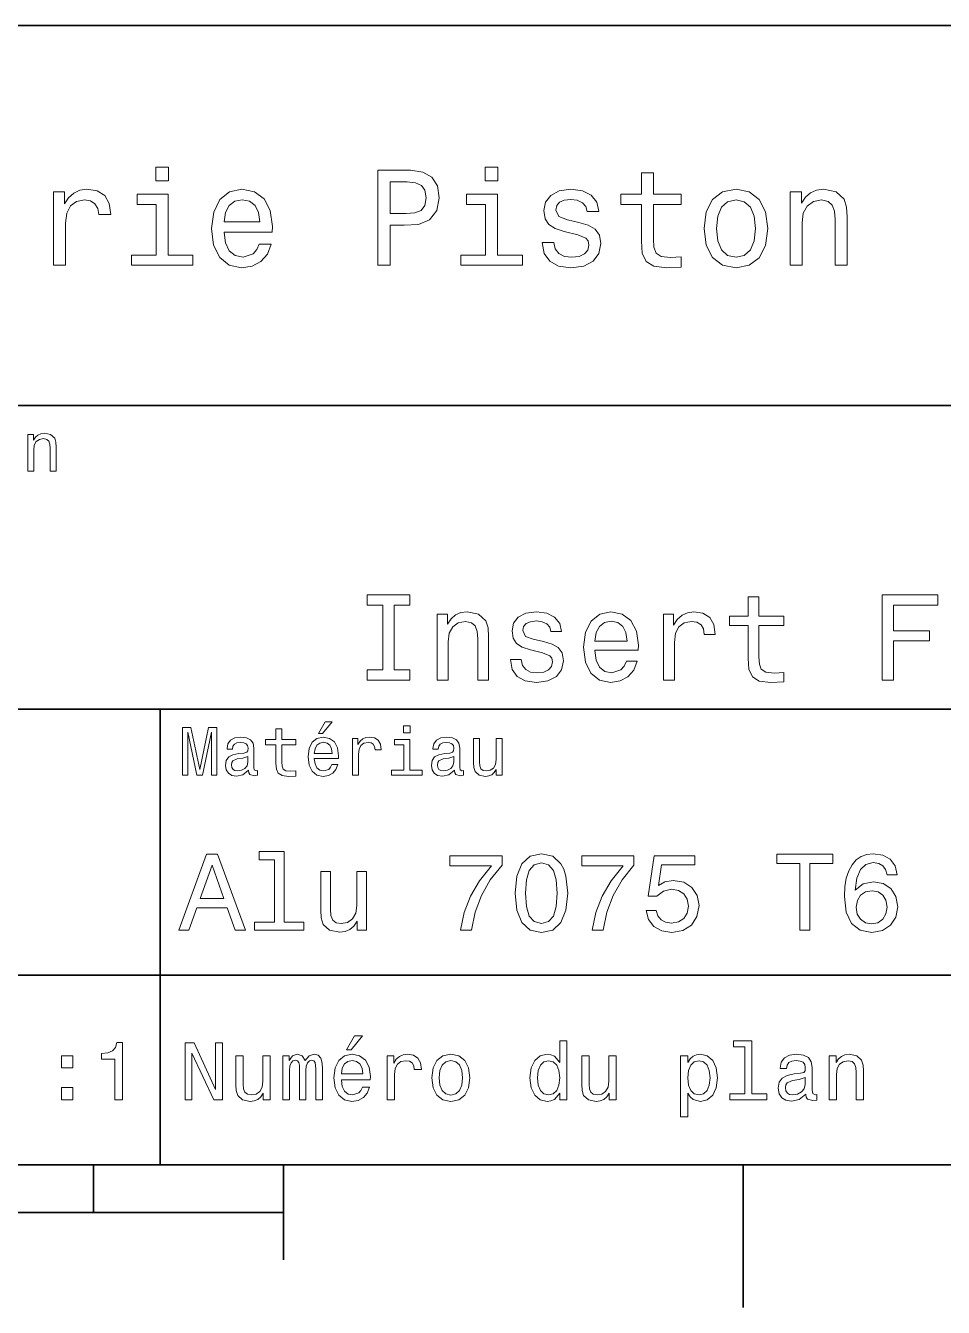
# Model space of a CAD drawing. Extents: x 0 to 297, y 0 to 210.
# Drawn here: x 184.9 to 233.3, y 2.5 to 70 of the extents above; entities that cross this region are included whole.
import ezdxf

# ---------------------------------------------------------------- set-up
doc = ezdxf.new("R2010")
doc.units = 0

msp = doc.modelspace()

# ---------------------------------------------------------------- linework, layer by layer
at = {"color": 7, "lineweight": 35}
for p, q in [((97, 70), (287, 70)), ((162, 50), (287, 50)), ((162, 34), (287, 34)), ((162, 20), (287, 20)), ((10, 10), (287, 10)), ((97, 10), (287, 10)), ((98.5, 7.5), (198.5, 7.5))]:
    msp.add_line(p, q, dxfattribs=at)
at = {"color": 7, "lineweight": 35, "ltscale": 0.35}
msp.add_line((192, 20), (192, 34), dxfattribs=at)
at = {"color": 7, "lineweight": 35, "ltscale": 0.25}
msp.add_line((192, 10), (192, 20), dxfattribs=at)
at = {"color": 7, "lineweight": 35, "ltscale": 0.0625}
msp.add_line((188.5, 10), (188.5, 7.5), dxfattribs=at)
at = {"color": 7, "lineweight": 35, "ltscale": 0.125}
msp.add_line((198.5, 10), (198.5, 5), dxfattribs=at)
at = {"color": 7, "lineweight": 35, "ltscale": 0.1875}
msp.add_line((222.699997, 10), (222.699997, 2.5), dxfattribs=at)
at = {"color": 7, "lineweight": 13}
for points in [[(192.439484, 62.554031), (191.769455, 62.554031), (191.769455, 61.833572), (192.439484, 61.833572)], [(203.462524, 57.381123), (204.125351, 57.381123), (204.125351, 59.492073), (204.860229, 59.492073), (205.602295, 59.528095), (206.193085, 59.780258), (206.574921, 60.270172), (206.704605, 60.940201), (206.603745, 61.559795), (206.315552, 62.013687), (205.840057, 62.287464), (205.191635, 62.381123), (203.462524, 62.381123)], [(209.788177, 62.554031), (209.118149, 62.554031), (209.118149, 61.833572), (209.788177, 61.833572)], [(217.353027, 60.579971), (217.353027, 58.64193), (217.396255, 58.015129), (217.597992, 57.582851), (218.001434, 57.330688), (218.685883, 57.244236), (219.43515, 57.280258), (219.43515, 57.827808), (218.887604, 57.78458), (218.390488, 57.842216), (218.123917, 58.022331), (218.008652, 58.324928), (217.98703, 58.75), (217.98703, 60.579971), (219.43515, 60.579971), (219.43515, 61.120316), (217.98703, 61.120316), (217.98703, 62.251438), (217.353027, 62.251438), (217.353027, 61.120316), (216.257935, 61.120316), (216.257935, 60.579971)], [(205.01152, 61.76873), (205.443802, 61.725502), (205.760803, 61.588615), (205.94812, 61.336452), (206.01297, 60.940201), (205.940918, 60.522331), (205.746399, 60.270172), (205.414978, 60.140488), (204.96109, 60.104465), (204.125351, 60.104465), (204.125351, 61.76873)], [(186.380402, 57.381123), (187.014404, 57.381123), (187.014404, 59.592937), (187.079254, 60.12608), (187.273773, 60.507923), (187.590775, 60.738472), (188.015854, 60.817722), (188.332855, 60.767288), (188.570602, 60.623199), (188.714691, 60.378242), (188.765121, 60.046829), (189.406342, 60.046829), (189.319885, 60.630402), (189.082123, 61.048271), (188.685883, 61.30043), (188.145538, 61.386887), (187.778091, 61.32925), (187.46109, 61.185158), (187.180115, 60.940201), (186.956772, 60.608788), (186.956772, 61.25), (186.380402, 61.25)], [(192.417862, 57.914265), (192.417862, 61.120316), (190.789627, 61.120316), (190.789627, 60.579971), (191.783859, 60.579971), (191.783859, 57.914265), (190.48703, 57.914265), (190.48703, 57.381123), (193.729111, 57.381123), (193.729111, 57.914265)], [(195.37175, 59.131844), (197.907776, 59.131844), (197.914978, 59.427231), (197.799713, 60.255764), (197.482712, 60.875359), (196.978378, 61.25), (196.30835, 61.386887), (195.65274, 61.242794), (195.148407, 60.839336), (194.824203, 60.183716), (194.708923, 59.319164), (194.817001, 58.432995), (195.141205, 57.78458), (195.638321, 57.381123), (196.286743, 57.244236), (196.848694, 57.337894), (197.309799, 57.582851), (197.648407, 57.971901), (197.842941, 58.490631), (197.216141, 58.490631), (197.086456, 58.20245), (196.899139, 57.986309), (196.365997, 57.8134), (195.955322, 57.892651), (195.645538, 58.14481), (195.443802, 58.555473), (195.37175, 59.110229)], [(195.37175, 59.664986), (195.451004, 60.162102), (195.645538, 60.529537), (195.940918, 60.75288), (196.329971, 60.83213), (196.711807, 60.75288), (197.007202, 60.529537), (197.187317, 60.162102), (197.252167, 59.664986)], [(209.766571, 57.914265), (209.766571, 61.120316), (208.138321, 61.120316), (208.138321, 60.579971), (209.132568, 60.579971), (209.132568, 57.914265), (207.835724, 57.914265), (207.835724, 57.381123), (211.077805, 57.381123), (211.077805, 57.914265)], [(214.060516, 59.636166), (213.44812, 59.780258), (212.994232, 59.945965), (212.842941, 60.28458), (212.886169, 60.522331), (213.03746, 60.695244), (213.282425, 60.803314), (213.635437, 60.846542), (213.97406, 60.803314), (214.240631, 60.67363), (214.413544, 60.479107), (214.485596, 60.219738), (215.105194, 60.219738), (215.105194, 60.23415), (214.997116, 60.70245), (214.701721, 61.069885), (214.240631, 61.30043), (213.635437, 61.386887), (213.023056, 61.30043), (212.57637, 61.062679), (212.29538, 60.709652), (212.208939, 60.262966), (212.273773, 59.830688), (212.475494, 59.528095), (212.806915, 59.311958), (213.289627, 59.16066), (213.995682, 58.987751), (214.427948, 58.807636), (214.543228, 58.663544), (214.586456, 58.447407), (214.521606, 58.180836), (214.348694, 57.979107), (214.067719, 57.849422), (213.693085, 57.806194), (213.296829, 57.849422), (213.008636, 58.000721), (212.814117, 58.245674), (212.734863, 58.584293), (212.122482, 58.584293), (212.223343, 58.007923), (212.518738, 57.590057), (212.98703, 57.337894), (213.635437, 57.244236), (214.312683, 57.337894), (214.809799, 57.590057), (215.112396, 57.993515), (215.220459, 58.519451), (215.141205, 58.973343), (214.917862, 59.283138), (214.55043, 59.484871)], [(220.65274, 59.311958), (220.768005, 58.432995), (221.099426, 57.78458), (221.625366, 57.381123), (222.331421, 57.244236), (223.030258, 57.381123), (223.556198, 57.777374), (223.887604, 58.425793), (224.010086, 59.311958), (223.887604, 60.190922), (223.556198, 60.846542), (223.030258, 61.242794), (222.331421, 61.386887), (221.625366, 61.242794), (221.099426, 60.839336), (220.768005, 60.190922)], [(221.301147, 59.319164), (221.365997, 59.967579), (221.567719, 60.435879), (221.891937, 60.72406), (222.331421, 60.824928), (222.763687, 60.72406), (223.087891, 60.443081), (223.289627, 59.967579), (223.361679, 59.319164), (223.289627, 58.663544), (223.087891, 58.188038), (222.763687, 57.899853), (222.331421, 57.806194), (221.891937, 57.899853), (221.567719, 58.188038), (221.365997, 58.663544)], [(225.177246, 57.381123), (225.811249, 57.381123), (225.811249, 59.614552), (225.876083, 60.12608), (226.085022, 60.500717), (226.409225, 60.731266), (226.841507, 60.817722), (227.187317, 60.745674), (227.403458, 60.551151), (227.511536, 60.226944), (227.547546, 59.794666), (227.547546, 57.381123), (228.181564, 57.381123), (228.181564, 59.924351), (228.15274, 60.435879), (228.023056, 60.86095), (227.597992, 61.25), (226.935165, 61.386887), (226.567719, 61.336452), (226.257935, 61.199566), (225.991364, 60.969017), (225.782425, 60.659222), (225.782425, 61.25), (225.177246, 61.25)], [(185.024506, 46.530979), (185.341492, 46.530979), (185.341492, 47.647694), (185.373917, 47.903458), (185.478394, 48.090778), (185.640488, 48.206051), (185.856628, 48.249279), (186.029541, 48.213257), (186.137604, 48.115993), (186.19165, 47.953888), (186.209656, 47.737751), (186.209656, 46.530979), (186.526657, 46.530979), (186.526657, 47.802593), (186.512253, 48.058357), (186.447403, 48.270893), (186.234879, 48.465416), (185.903458, 48.533859), (185.719742, 48.508644), (185.56485, 48.440201), (185.431564, 48.324928), (185.327087, 48.170029), (185.327087, 48.465416), (185.024506, 48.465416)], [(203.732712, 36.074928), (202.90274, 36.074928), (202.90274, 35.530258), (205.159225, 35.530258), (205.159225, 36.074928), (204.329254, 36.074928), (204.329254, 39.485588), (205.159225, 39.485588), (205.159225, 40.030258), (202.90274, 40.030258), (202.90274, 39.485588), (203.732712, 39.485588)], [(222.971191, 38.409222), (222.971191, 36.664986), (223.010086, 36.100864), (223.19165, 35.711815), (223.554764, 35.484871), (224.170746, 35.407059), (224.845108, 35.43948), (224.845108, 35.932274), (224.35231, 35.893372), (223.904907, 35.945244), (223.664993, 36.107349), (223.561249, 36.379681), (223.541794, 36.762245), (223.541794, 38.409222), (224.845108, 38.409222), (224.845108, 38.895531), (223.541794, 38.895531), (223.541794, 39.913544), (222.971191, 39.913544), (222.971191, 38.895531), (221.985596, 38.895531), (221.985596, 38.409222)], [(230.02594, 35.530258), (230.628967, 35.530258), (230.628967, 37.598701), (232.522339, 37.598701), (232.522339, 38.136887), (230.628967, 38.136887), (230.628967, 39.485588), (232.956772, 39.485588), (232.956772, 40.030258), (230.02594, 40.030258)], [(206.592224, 35.530258), (207.162827, 35.530258), (207.162827, 37.540344), (207.221191, 38.000721), (207.409225, 38.337894), (207.701019, 38.545387), (208.090057, 38.623199), (208.401306, 38.558357), (208.595825, 38.383286), (208.693085, 38.091499), (208.72551, 37.70245), (208.72551, 35.530258), (209.296112, 35.530258), (209.296112, 37.819164), (209.270172, 38.279537), (209.153458, 38.662102), (208.770905, 39.012245), (208.174362, 39.135445), (207.843658, 39.090057), (207.56485, 38.966858), (207.324936, 38.759365), (207.136887, 38.480545), (207.136887, 39.012245), (206.592224, 39.012245)], [(212.201019, 37.559795), (211.649857, 37.68948), (211.241364, 37.838615), (211.105194, 38.143372), (211.144104, 38.357346), (211.280258, 38.512966), (211.500717, 38.610229), (211.818451, 38.649136), (212.123199, 38.610229), (212.363113, 38.493515), (212.518738, 38.318443), (212.583572, 38.085014), (213.14122, 38.085014), (213.14122, 38.09798), (213.043945, 38.519451), (212.778107, 38.850143), (212.363113, 39.057636), (211.818451, 39.135445), (211.267288, 39.057636), (210.86528, 38.843658), (210.612396, 38.525936), (210.534592, 38.123917), (210.592941, 37.734871), (210.774506, 37.462536), (211.072769, 37.268009), (211.507202, 37.131844), (212.142654, 36.976223), (212.531708, 36.814121), (212.635452, 36.684437), (212.674362, 36.489914), (212.615997, 36.25), (212.460373, 36.068443), (212.207489, 35.951729), (211.870316, 35.912823), (211.513687, 35.951729), (211.254333, 36.087894), (211.079254, 36.308357), (211.007935, 36.61311), (210.456772, 36.61311), (210.547546, 36.094379), (210.8134, 35.7183), (211.234879, 35.491352), (211.818451, 35.407059), (212.427963, 35.491352), (212.875366, 35.7183), (213.147705, 36.081409), (213.244965, 36.554752), (213.17363, 36.963257), (212.972626, 37.242073), (212.641937, 37.42363)], [(214.898422, 37.105907), (217.180847, 37.105907), (217.187317, 37.371758), (217.083572, 38.117435), (216.798279, 38.675072), (216.344391, 39.012245), (215.741364, 39.135445), (215.151306, 39.005764), (214.697403, 38.642651), (214.405624, 38.052593), (214.30188, 37.274494), (214.399139, 36.476944), (214.690918, 35.893372), (215.138336, 35.530258), (215.721909, 35.407059), (216.227676, 35.491352), (216.642654, 35.711815), (216.947403, 36.061958), (217.122482, 36.528816), (216.558365, 36.528816), (216.44165, 36.269451), (216.273056, 36.074928), (215.793228, 35.919308), (215.42363, 35.990631), (215.144821, 36.217579), (214.963257, 36.587173), (214.898422, 37.086452)], [(214.898422, 37.585735), (214.969742, 38.033138), (215.144821, 38.363831), (215.41066, 38.564842), (215.760803, 38.636166), (216.104477, 38.564842), (216.370316, 38.363831), (216.532425, 38.033138), (216.59079, 37.585735)], [(218.516571, 35.530258), (219.087173, 35.530258), (219.087173, 37.520893), (219.145538, 38.000721), (219.320618, 38.344379), (219.605911, 38.551872), (219.98848, 38.623199), (220.273773, 38.577808), (220.487762, 38.448124), (220.617432, 38.227665), (220.662827, 37.929394), (221.239914, 37.929394), (221.162109, 38.454609), (220.948135, 38.830692), (220.591507, 39.057636), (220.105194, 39.135445), (219.774506, 39.083572), (219.489197, 38.953888), (219.236313, 38.733429), (219.035309, 38.435158), (219.035309, 39.012245), (218.516571, 39.012245)], [(200.341492, 32.728386), (200.554031, 32.728386), (201.054749, 33.340778), (200.701736, 33.340778)], [(205.161377, 33.117435), (204.82637, 33.117435), (204.82637, 32.757202), (205.161377, 32.757202)], [(193.183716, 30.530979), (193.46109, 30.530979), (193.46109, 32.80043), (193.929398, 30.530979), (194.239197, 30.530979), (194.703888, 32.80043), (194.703888, 30.530979), (194.984863, 30.530979), (194.984863, 33.030979), (194.545395, 33.030979), (194.08429, 30.826368), (193.626801, 33.030979), (193.183716, 33.030979)], [(196.656342, 30.78314), (196.656342, 30.772333), (196.674347, 30.649855), (196.728394, 30.5634), (196.955338, 30.494957), (197.131851, 30.523775), (197.131851, 30.768732), (197.056198, 30.757925), (196.955338, 30.804754), (196.937317, 30.948847), (196.937317, 31.950287), (196.894089, 32.206051), (196.768005, 32.386166), (196.548264, 32.494236), (196.23848, 32.533859), (195.935883, 32.490635), (195.71254, 32.368156), (195.572052, 32.177231), (195.525223, 31.925072), (195.525223, 31.903458), (195.809799, 31.903458), (195.835022, 32.054756), (195.914261, 32.162823), (196.043945, 32.227665), (196.227661, 32.25288), (196.404175, 32.234871), (196.530258, 32.180836), (196.605911, 32.087173), (196.631119, 31.957493), (196.616714, 31.806194), (196.559082, 31.730547), (196.414978, 31.694523), (196.144806, 31.665705), (195.835022, 31.600864), (195.61528, 31.48559), (195.485596, 31.305475), (195.445969, 31.038904), (195.481995, 30.801151), (195.593658, 30.62464), (195.773773, 30.512968), (196.022339, 30.473343), (196.357346, 30.54899)], [(198.100861, 32.130402), (198.100861, 31.161383), (198.122482, 30.847982), (198.223343, 30.631844), (198.425079, 30.505762), (198.767288, 30.462536), (199.141937, 30.480547), (199.141937, 30.754322), (198.868149, 30.732708), (198.619598, 30.761526), (198.486313, 30.851583), (198.42868, 31.002882), (198.417862, 31.215418), (198.417862, 32.130402), (199.141937, 32.130402), (199.141937, 32.400574), (198.417862, 32.400574), (198.417862, 32.966137), (198.100861, 32.966137), (198.100861, 32.400574), (197.553314, 32.400574), (197.553314, 32.130402)], [(200.121765, 31.40634), (201.389771, 31.40634), (201.393372, 31.554033), (201.335739, 31.9683), (201.177231, 32.278099), (200.925079, 32.465416), (200.590057, 32.533859), (200.262253, 32.461815), (200.010086, 32.260086), (199.847977, 31.932276), (199.790344, 31.5), (199.844376, 31.056915), (200.006485, 30.732708), (200.255051, 30.530979), (200.579254, 30.462536), (200.860229, 30.509365), (201.090775, 30.631844), (201.260086, 30.826368), (201.357346, 31.085733), (201.043945, 31.085733), (200.979111, 30.941643), (200.885452, 30.833572), (200.618881, 30.747118), (200.413544, 30.786743), (200.258652, 30.912823), (200.157776, 31.118155), (200.121765, 31.395533)], [(202.131851, 30.530979), (202.448853, 30.530979), (202.448853, 31.636887), (202.481262, 31.903458), (202.578537, 32.094379), (202.73703, 32.209652), (202.94957, 32.249279), (203.108063, 32.224064), (203.226944, 32.152016), (203.298996, 32.029537), (203.324203, 31.863832), (203.644806, 31.863832), (203.601593, 32.155621), (203.482712, 32.364552), (203.284576, 32.490635), (203.014404, 32.533859), (202.830688, 32.505043), (202.672195, 32.432995), (202.531708, 32.310516), (202.420029, 32.144814), (202.420029, 32.465416), (202.131851, 32.465416)], [(205.150574, 30.79755), (205.150574, 32.400574), (204.336456, 32.400574), (204.336456, 32.130402), (204.833572, 32.130402), (204.833572, 30.79755), (204.185165, 30.79755), (204.185165, 30.530979), (205.806198, 30.530979), (205.806198, 30.79755)], [(207.499283, 30.78314), (207.499283, 30.772333), (207.517288, 30.649855), (207.57132, 30.5634), (207.798264, 30.494957), (207.974777, 30.523775), (207.974777, 30.768732), (207.899139, 30.757925), (207.798264, 30.804754), (207.780258, 30.948847), (207.780258, 31.950287), (207.73703, 32.206051), (207.610947, 32.386166), (207.391205, 32.494236), (207.081406, 32.533859), (206.778824, 32.490635), (206.555481, 32.368156), (206.414978, 32.177231), (206.368149, 31.925072), (206.368149, 31.903458), (206.65274, 31.903458), (206.677948, 32.054756), (206.757202, 32.162823), (206.886887, 32.227665), (207.070602, 32.25288), (207.247116, 32.234871), (207.373199, 32.180836), (207.448853, 32.087173), (207.47406, 31.957493), (207.459656, 31.806194), (207.402023, 31.730547), (207.257919, 31.694523), (206.987747, 31.665705), (206.677948, 31.600864), (206.458206, 31.48559), (206.328537, 31.305475), (206.28891, 31.038904), (206.324921, 30.801151), (206.4366, 30.62464), (206.616714, 30.512968), (206.86528, 30.473343), (207.200287, 30.54899)], [(210.010086, 32.465416), (209.693085, 32.465416), (209.693085, 31.348703), (209.657059, 31.089336), (209.552597, 30.902016), (209.390488, 30.786743), (209.177948, 30.750719), (209.008636, 30.779539), (208.900574, 30.865993), (208.83934, 31.013687), (208.824921, 31.222622), (208.824921, 32.465416), (208.507919, 32.465416), (208.507919, 31.193804), (208.518738, 30.93804), (208.587173, 30.725504), (208.796112, 30.530979), (209.131119, 30.462536), (209.311234, 30.487751), (209.466141, 30.552593), (209.599426, 30.664265), (209.707489, 30.826368), (209.707489, 30.530979), (210.010086, 30.530979)], [(200.121765, 31.672911), (200.161377, 31.921469), (200.258652, 32.105186), (200.406342, 32.216858), (200.600861, 32.256485), (200.791794, 32.216858), (200.939484, 32.105186), (201.029541, 31.921469), (201.061966, 31.672911)], [(196.620316, 31.208212), (196.577087, 31.020893), (196.461823, 30.876801), (196.28891, 30.78314), (196.07637, 30.750719), (195.939484, 30.768732), (195.842224, 30.826368), (195.780975, 30.927233), (195.76297, 31.067722), (195.777374, 31.193804), (195.835022, 31.283861), (196.065567, 31.384726), (196.357346, 31.427954), (196.620316, 31.514408)], [(207.463257, 31.208212), (207.420029, 31.020893), (207.304749, 30.876801), (207.131851, 30.78314), (206.919312, 30.750719), (206.782425, 30.768732), (206.68515, 30.826368), (206.623917, 30.927233), (206.605911, 31.067722), (206.620316, 31.193804), (206.677948, 31.283861), (206.908508, 31.384726), (207.200287, 31.427954), (207.463257, 31.514408)], [(192.982712, 22.360231), (193.51297, 22.360231), (193.933716, 23.536024), (195.530258, 23.536024), (195.951004, 22.360231), (196.492798, 22.360231), (195.028824, 26.365995), (194.440918, 26.365995)], [(198.020172, 26.072046), (198.020172, 22.786745), (196.976944, 22.786745), (196.976944, 22.360231), (199.564835, 22.360231), (199.564835, 22.786745), (198.527374, 22.786745), (198.527374, 26.49856), (197.224777, 26.49856), (197.224777, 26.072046)], [(210.694519, 24.314121), (210.780975, 23.409224), (211.05188, 22.763689), (211.484146, 22.371759), (212.083572, 22.244957), (212.677231, 22.371759), (213.109512, 22.763689), (213.374634, 23.409224), (213.466858, 24.314121), (213.374634, 25.213257), (213.265137, 25.570606), (213.109512, 25.864553), (212.677231, 26.256485), (212.083572, 26.38905), (211.484146, 26.256485), (211.05188, 25.858791), (210.780975, 25.213257)], [(225.697403, 22.360231), (226.227661, 22.360231), (226.227661, 25.876081), (227.438034, 25.876081), (227.438034, 26.360231), (224.481262, 26.360231), (224.481262, 25.876081), (225.697403, 25.876081)], [(230.815552, 25.282421), (230.706055, 25.749281), (230.452454, 26.095102), (230.060516, 26.314121), (229.553314, 26.38905), (229.213257, 26.348703), (228.919312, 26.239193), (228.659943, 26.06052), (228.440918, 25.806917), (228.268005, 25.489914), (228.141205, 25.103746), (228.060516, 24.648417), (228.03746, 24.135448), (228.129684, 23.317003), (228.412109, 22.723343), (228.867432, 22.365995), (229.489914, 22.244957), (230.048981, 22.348703), (230.475494, 22.619596), (230.752167, 23.04611), (230.850143, 23.587896), (230.752167, 24.135448), (230.48703, 24.556196), (230.077805, 24.821327), (229.570602, 24.913546), (229.023056, 24.798271), (228.613831, 24.469742), (228.700287, 25.103746), (228.88472, 25.559078), (229.167145, 25.829971), (229.559082, 25.922192), (229.84726, 25.876081), (230.066284, 25.755043), (230.210373, 25.553314), (230.285294, 25.282421)], [(194.118149, 24.025938), (194.734863, 25.789627), (195.351578, 24.025938)], [(207.812683, 22.360231), (208.394806, 22.360231), (208.585022, 23.311239), (208.919312, 24.198849), (209.391937, 25.023056), (210.008652, 25.795389), (210.008652, 26.273777), (207.265137, 26.273777), (207.265137, 25.749281), (209.455338, 25.749281), (208.82132, 24.971182), (208.342941, 24.158503), (208.008652, 23.293949)], [(211.247833, 24.314121), (211.293945, 25.011528), (211.438034, 25.51297), (211.697403, 25.806917), (212.083572, 25.910664), (212.463974, 25.806917), (212.723343, 25.51297), (212.867432, 25.011528), (212.913544, 24.314121), (212.867432, 23.610952), (212.723343, 23.10951), (212.463974, 22.815563), (212.083572, 22.717581), (211.697403, 22.815563), (211.438034, 23.10951), (211.293945, 23.610952)], [(214.752167, 22.360231), (215.33429, 22.360231), (215.52449, 23.311239), (215.858795, 24.198849), (216.331406, 25.023056), (216.94812, 25.795389), (216.94812, 26.273777), (214.204605, 26.273777), (214.204605, 25.749281), (216.394806, 25.749281), (215.760803, 24.971182), (215.282425, 24.158503), (214.94812, 23.293949)], [(217.593658, 23.40346), (217.720459, 22.930836), (218.002884, 22.56196), (218.417862, 22.331413), (218.94812, 22.244957), (219.530258, 22.348703), (219.985596, 22.631124), (220.273773, 23.080692), (220.383286, 23.657061), (220.285309, 24.193085), (220.008636, 24.613834), (219.57637, 24.884727), (219.017288, 24.98271), (218.585007, 24.913546), (218.250717, 24.723343), (218.412109, 25.801153), (220.164261, 25.801153), (220.164261, 26.273777), (218.02594, 26.273777), (217.708939, 24.152739), (218.170029, 24.152739), (218.504318, 24.423632), (218.930832, 24.521614), (219.299713, 24.458214), (219.582123, 24.273777), (219.760803, 23.991356), (219.824203, 23.628242), (219.760803, 23.265131), (219.57637, 22.98271), (219.293945, 22.804035), (218.930832, 22.740635), (218.625366, 22.780981), (218.389053, 22.913546), (218.216141, 23.121038), (218.129684, 23.40346)], [(202.867432, 25.455332), (202.360229, 25.455332), (202.360229, 23.668589), (202.302597, 23.253603), (202.135452, 22.953892), (201.876083, 22.769453), (201.536026, 22.711817), (201.265137, 22.757925), (201.092224, 22.896254), (200.994232, 23.132566), (200.971176, 23.46686), (200.971176, 25.455332), (200.463974, 25.455332), (200.463974, 23.42075), (200.481262, 23.011528), (200.590775, 22.671471), (200.925079, 22.360231), (201.46109, 22.250721), (201.749283, 22.291067), (201.997116, 22.394814), (202.210373, 22.573488), (202.383286, 22.832853), (202.383286, 22.360231), (202.867432, 22.360231)], [(230.291061, 23.582134), (230.227661, 23.219021), (230.066284, 22.942364), (229.806915, 22.757925), (229.484146, 22.700289), (229.144089, 22.757925), (228.88472, 22.9366), (228.717575, 23.213257), (228.66571, 23.57637), (228.723343, 23.933718), (228.88472, 24.204613), (229.149857, 24.377522), (229.507202, 24.440924), (229.818436, 24.377522), (230.066284, 24.210375), (230.227661, 23.939482)], [(189.621033, 13.428675), (190.014404, 13.428675), (190.014404, 16.450289), (189.720459, 16.450289), (189.642639, 16.1866), (189.48703, 16.009367), (189.249268, 15.905621), (188.920746, 15.871038), (188.920746, 15.564121), (189.621033, 15.564121)], [(193.315567, 13.428675), (193.674347, 13.428675), (193.674347, 15.888329), (194.824203, 13.428675), (195.286743, 13.428675), (195.286743, 16.428675), (194.92363, 16.428675), (194.92363, 13.969021), (193.786743, 16.428675), (193.315567, 16.428675)], [(201.809799, 16.065563), (202.06485, 16.065563), (202.66571, 16.800432), (202.242081, 16.800432)], [(213.048996, 13.787464), (213.048996, 13.428675), (213.429398, 13.428675), (213.429398, 16.532421), (213.053314, 16.532421), (213.053314, 15.395534), (212.763687, 15.724064), (212.586456, 15.801874), (212.383286, 15.832133), (212.015854, 15.745678), (211.730545, 15.503603), (211.544662, 15.114553), (211.479828, 14.591499), (211.544662, 14.068444), (211.730545, 13.675073), (212.015854, 13.428675), (212.383286, 13.346542), (212.586456, 13.376801), (212.768005, 13.454611)], [(222.788193, 16.212536), (222.788193, 13.748559), (222.005768, 13.748559), (222.005768, 13.428675), (223.946686, 13.428675), (223.946686, 13.748559), (223.168594, 13.748559), (223.168594, 16.532421), (222.19165, 16.532421), (222.19165, 16.212536)], [(186.798264, 15.105908), (187.394806, 15.105908), (187.394806, 15.75), (186.798264, 15.75)], [(197.798279, 15.75), (197.417862, 15.75), (197.417862, 14.409943), (197.374634, 14.098703), (197.249283, 13.873919), (197.054749, 13.735591), (196.799713, 13.692364), (196.596542, 13.726946), (196.466858, 13.830692), (196.393372, 14.007925), (196.376083, 14.258646), (196.376083, 15.75), (195.995682, 15.75), (195.995682, 14.224064), (196.008652, 13.917148), (196.090775, 13.662104), (196.341492, 13.428675), (196.743515, 13.346542), (196.959656, 13.376801), (197.145538, 13.454611), (197.305481, 13.588617), (197.435165, 13.783141), (197.435165, 13.428675), (197.798279, 13.428675)], [(198.459656, 13.428675), (198.809799, 13.428675), (198.809799, 14.980548), (198.831406, 15.213978), (198.896255, 15.382565), (198.995682, 15.481989), (199.125366, 15.520894), (199.229111, 15.486312), (199.298279, 15.399857), (199.332855, 15.252882), (199.345825, 15.058358), (199.345825, 13.428675), (199.674347, 13.428675), (199.674347, 14.980548), (199.695969, 15.209655), (199.760803, 15.378242), (199.864548, 15.481989), (199.994232, 15.520894), (200.097977, 15.486312), (200.167145, 15.399857), (200.210373, 15.058358), (200.210373, 13.428675), (200.560516, 13.428675), (200.560516, 15.032421), (200.53891, 15.365274), (200.469742, 15.620317), (200.331406, 15.775937), (200.106628, 15.832133), (199.842941, 15.745678), (199.639771, 15.494957), (199.479828, 15.741355), (199.211823, 15.832133), (198.965424, 15.745678), (198.796829, 15.503603), (198.796829, 15.75), (198.459656, 15.75)], [(201.546112, 14.479107), (203.067719, 14.479107), (203.072052, 14.656341), (203.002884, 15.153459), (202.812683, 15.525217), (202.510086, 15.75), (202.108063, 15.832133), (201.714691, 15.745678), (201.412109, 15.503603), (201.217575, 15.110231), (201.148422, 14.591499), (201.213257, 14.059798), (201.407776, 13.67075), (201.706055, 13.428675), (202.095108, 13.346542), (202.432281, 13.402739), (202.708939, 13.549712), (202.912109, 13.783141), (203.028824, 14.09438), (202.65274, 14.09438), (202.574936, 13.92147), (202.46254, 13.791787), (202.142654, 13.688041), (201.896255, 13.735591), (201.710373, 13.886888), (201.58934, 14.133286), (201.546112, 14.466139)], [(203.958221, 13.428675), (204.338623, 13.428675), (204.338623, 14.755764), (204.377518, 15.075649), (204.494232, 15.304755), (204.684433, 15.443084), (204.939484, 15.490635), (205.129684, 15.460375), (205.272339, 15.373919), (205.358795, 15.226946), (205.389053, 15.028098), (205.773773, 15.028098), (205.721909, 15.378242), (205.579254, 15.628963), (205.341492, 15.78026), (205.017288, 15.832133), (204.796829, 15.797551), (204.606628, 15.711096), (204.438034, 15.564121), (204.304031, 15.365274), (204.304031, 15.75), (203.958221, 15.75)], [(206.305481, 14.587176), (206.374634, 14.059798), (206.573486, 13.67075), (206.889053, 13.428675), (207.312683, 13.346542), (207.731995, 13.428675), (208.047546, 13.666427), (208.246399, 14.055476), (208.319885, 14.587176), (208.246399, 15.114553), (208.047546, 15.507925), (207.731995, 15.745678), (207.312683, 15.832133), (206.889053, 15.745678), (206.573486, 15.503603), (206.374634, 15.114553)], [(216.014404, 15.75), (215.634003, 15.75), (215.634003, 14.409943), (215.590775, 14.098703), (215.465424, 13.873919), (215.270889, 13.735591), (215.015854, 13.692364), (214.812683, 13.726946), (214.682999, 13.830692), (214.609512, 14.007925), (214.592224, 14.258646), (214.592224, 15.75), (214.211823, 15.75), (214.211823, 14.224064), (214.224792, 13.917148), (214.306915, 13.662104), (214.557632, 13.428675), (214.959656, 13.346542), (215.175797, 13.376801), (215.361679, 13.454611), (215.521622, 13.588617), (215.651306, 13.783141), (215.651306, 13.428675), (216.014404, 13.428675)], [(219.788193, 15.391211), (219.788193, 15.75), (219.407776, 15.75), (219.407776, 12.529539), (219.788193, 12.529539), (219.788193, 13.783141), (219.922195, 13.579971), (220.073486, 13.445966), (220.453888, 13.346542), (220.817001, 13.428675), (221.10231, 13.675073), (221.288193, 14.064121), (221.357346, 14.591499), (221.288193, 15.114553), (221.10231, 15.503603), (220.817001, 15.745678), (220.453888, 15.832133), (220.246399, 15.806196), (220.069168, 15.724064), (219.917877, 15.585735)], [(226.01297, 13.731268), (226.01297, 13.7183), (226.034592, 13.571326), (226.099426, 13.46758), (226.371765, 13.385448), (226.583588, 13.42003), (226.583588, 13.713977), (226.492798, 13.701009), (226.371765, 13.757205), (226.350159, 13.930116), (226.350159, 15.131845), (226.298279, 15.438761), (226.146973, 15.6549), (225.883286, 15.784582), (225.511536, 15.832133), (225.148422, 15.78026), (224.880402, 15.633286), (224.711823, 15.404179), (224.655624, 15.101585), (224.655624, 15.075649), (224.997131, 15.075649), (225.027374, 15.257205), (225.122482, 15.386889), (225.278107, 15.464698), (225.498566, 15.494957), (225.710388, 15.473343), (225.861679, 15.408502), (225.952454, 15.29611), (225.982712, 15.140491), (225.965424, 14.958934), (225.896255, 14.868156), (225.723343, 14.824928), (225.399139, 14.790346), (225.027374, 14.712537), (224.763687, 14.574208), (224.608078, 14.358069), (224.560516, 14.038185), (224.60376, 13.752882), (224.737762, 13.541066), (224.953888, 13.407061), (225.252167, 13.35951), (225.654175, 13.450289)], [(227.236313, 13.428675), (227.616714, 13.428675), (227.616714, 14.768732), (227.655624, 15.075649), (227.780975, 15.300432), (227.97551, 15.438761), (228.234879, 15.490635), (228.442368, 15.447407), (228.572052, 15.330692), (228.636887, 15.136168), (228.658508, 14.876801), (228.658508, 13.428675), (229.03891, 13.428675), (229.03891, 14.954612), (229.021622, 15.261528), (228.943817, 15.516571), (228.688766, 15.75), (228.291077, 15.832133), (228.070618, 15.801874), (227.884735, 15.719741), (227.724792, 15.581412), (227.599426, 15.395534), (227.599426, 15.75), (227.236313, 15.75)], [(201.546112, 14.798992), (201.593658, 15.097262), (201.710373, 15.317724), (201.887604, 15.45173), (202.121033, 15.49928), (202.350143, 15.45173), (202.527374, 15.317724), (202.635452, 15.097262), (202.674347, 14.798992)], [(206.694519, 14.591499), (206.733429, 14.980548), (206.854462, 15.261528), (207.048996, 15.434439), (207.312683, 15.494957), (207.572052, 15.434439), (207.766571, 15.26585), (207.887604, 14.980548), (207.930832, 14.591499), (207.887604, 14.198127), (207.766571, 13.912825), (207.572052, 13.739914), (207.312683, 13.683718), (207.048996, 13.739914), (206.854462, 13.912825), (206.733429, 14.198127)], [(212.44812, 15.490635), (212.698853, 15.430116), (212.889053, 15.261528), (213.001434, 14.980548), (213.044678, 14.591499), (213.001434, 14.198127), (212.889053, 13.917148), (212.698853, 13.744237), (212.44812, 13.688041), (212.210373, 13.744237), (212.028824, 13.917148), (211.907776, 14.20245), (211.868881, 14.591499), (211.907776, 14.976225), (212.028824, 15.257205), (212.210373, 15.430116)], [(220.389053, 13.688041), (220.134003, 13.744237), (219.948135, 13.917148), (219.831421, 14.198127), (219.792511, 14.591499), (219.831421, 14.980548), (219.948135, 15.261528), (220.134003, 15.430116), (220.389053, 15.490635), (220.622482, 15.430116), (220.808365, 15.257205), (220.925079, 14.976225), (220.968307, 14.591499), (220.925079, 14.20245), (220.808365, 13.917148), (220.622482, 13.744237)], [(225.969742, 14.241355), (225.917877, 14.016571), (225.779541, 13.84366), (225.572052, 13.731268), (225.317017, 13.692364), (225.15274, 13.713977), (225.036026, 13.783141), (224.96254, 13.904179), (224.940933, 14.072767), (224.958221, 14.224064), (225.027374, 14.332133), (225.304047, 14.453171), (225.654175, 14.505044), (225.969742, 14.60879)], [(186.798264, 13.428675), (187.394806, 13.428675), (187.394806, 14.072767), (186.798264, 14.072767)]]:
    msp.add_lwpolyline(points, close=True, dxfattribs=at)

doc.saveas('drawing.dxf')
